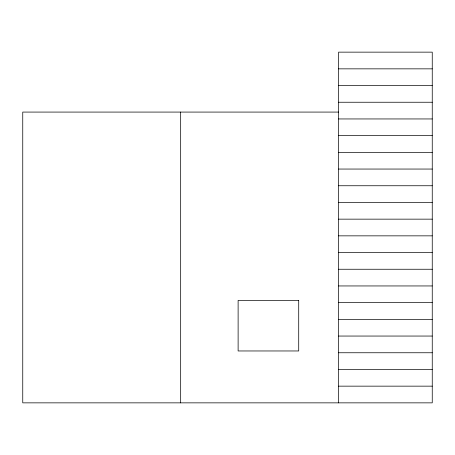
<?xml version="1.0" encoding="UTF-8"?>
<svg xmlns="http://www.w3.org/2000/svg" width="455" height="455" viewBox="0 0 455 455"><rect width="100%" height="100%" fill="white"/><g stroke="black" fill="none" stroke-linecap="round" stroke-linejoin="round"><path stroke-width="0.68" d="M338.594 68.847L432.25 68.847M338.594 85.546L432.25 85.546M338.594 102.244L432.25 102.244M338.594 112.078L22.75 112.078L22.75 402.857L432.25 402.857L432.25 52.143L338.594 52.143L338.594 402.857M338.594 118.948L432.25 118.948M338.594 135.647L432.25 135.647M338.594 152.345L432.25 152.345M338.594 169.05L432.25 169.05M338.594 185.748L432.25 185.748M338.594 202.447L432.25 202.447M338.594 219.151L432.25 219.151M338.594 235.849L432.25 235.849M338.594 252.553L432.25 252.553M338.594 269.252L432.25 269.252M338.594 285.95L432.25 285.95M338.594 302.655L432.25 302.655M338.594 319.353L432.25 319.353M338.594 336.052L432.25 336.052M338.594 352.756L432.25 352.756M338.594 369.454L432.25 369.454M338.594 386.153L432.25 386.153M180.669 112.078L180.669 402.857M298.713 300.408L238.119 300.408L238.119 350.964L298.713 350.964L298.713 300.408"/></g></svg>
